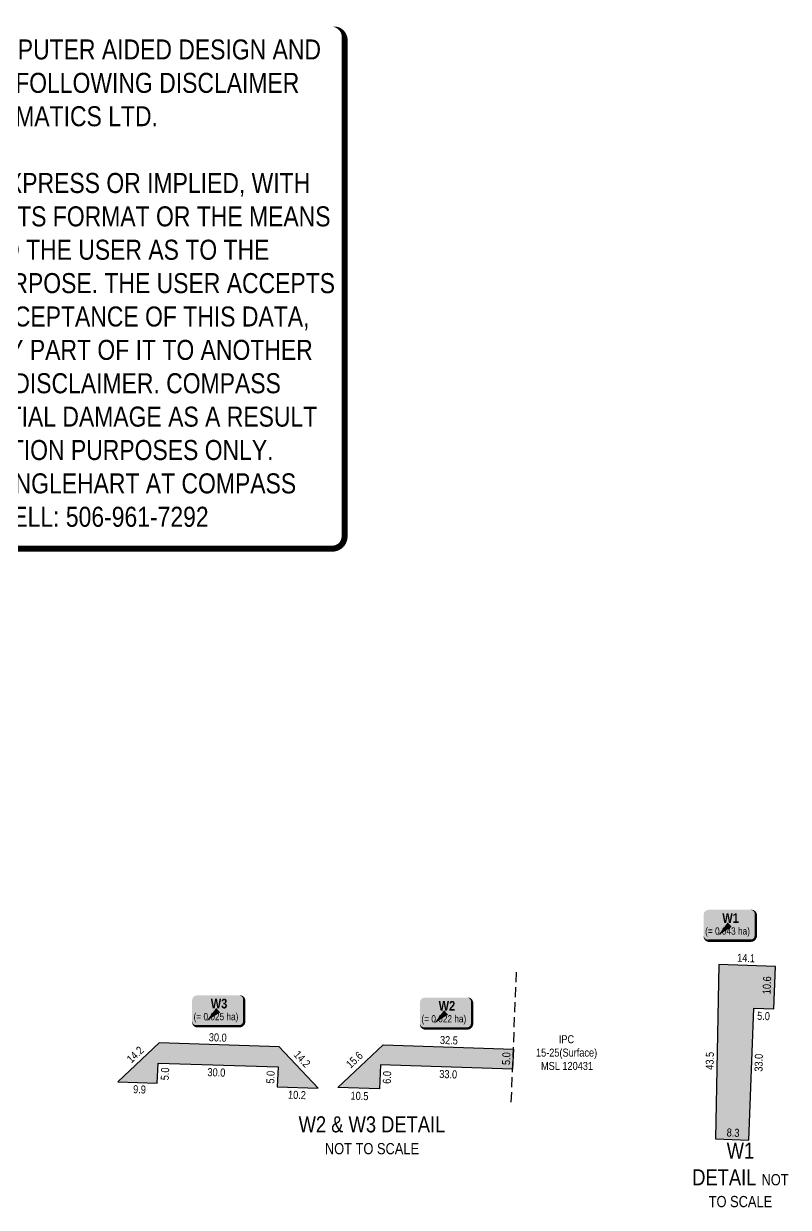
# Model space of a CAD drawing. Extents: x 394645 to 397479, y 6164206 to 6165973.
# Drawn here: x 396524 to 397479, y 6164495 to 6165973 of the extents above; entities that cross this region are included whole.
import ezdxf
from ezdxf.enums import TextEntityAlignment as Align

# ---------------------------------------------------------------- set-up
doc = ezdxf.new("R2010")
doc.units = 0
doc.header["$LTSCALE"] = 5
doc.linetypes.add('foc-ACCESSROAD', pattern=[3.75, 2.5, -1.25])
doc.layers.get('Defpoints').update_dxf_attribs({"color": 9})
for name, color, linetype in [('C-WS', 13, 'foc-ACCESSROAD'), ('DETAIL-T', 7, 'Continuous'), ('P-TEMP-BLOCKS', 250, 'Continuous'), ('P-TEMP-H', 41, 'Continuous'), ('P-TEMP_WORKSPACE', 46, 'Continuous')]:
    doc.layers.add(name, color=color, linetype=linetype)
doc.layers.add('C-WS-T', color=13, linetype='Continuous', lineweight=9)
doc.layers.add('P-TEMP-T', color=46, linetype='Continuous', lineweight=18)
doc.layers.add('DISCLAIMER', color=7, linetype='Continuous', plot=False)
doc.styles.add('80', font='ARIALN.TTF', dxfattribs={"height": 10})
doc.styles.add('80CG', font='ARIALN.TTF', dxfattribs={"height": 10})
doc.styles.add('80L', font='ARIALN.TTF', dxfattribs={"height": 10})
doc.styles.add('BOLD', font='ARIALNB.TTF')
doc.styles.get("Standard").update_dxf_attribs({"font": 'ARIALN.TTF'})

# ---------------------------------------------------------------- blocks, each defined once
blk = doc.blocks.new('*U48')
at = {"true_color": 0xff8aff}
h = blk.add_hatch(color=211, dxfattribs=at)
edge = h.paths.add_edge_path()
edge.add_line((-26.49999999999999, -20), (26.49999999999999, -20))
edge.add_arc((26.49999999999999, -14), 6, 270, 360)
edge.add_line((32.49999999999999, -14), (32.49999999999999, 12.5))
edge.add_arc((26.49999999999999, 12.5), 6, 0, 90)
edge.add_line((26.49999999999999, 18.5), (-26.49999999999999, 18.5))
edge.add_arc((-26.49999999999999, 12.5), 6, 90, 180)
edge.add_line((-32.49999999999999, 12.5), (-32.49999999999999, -14))
edge.add_arc((-26.49999999999999, -14), 6, 180, 270)
at = {"color": 250, "flags": 128}
blk.add_lwpolyline([(-26.49999999999999, -20, 3, 3, 0), (26.49999999999999, -20, 3, 3, 0.414213562373095), (32.49999999999999, -14, 3, 3, 0), (32.49999999999999, 12.5, 3, 0, 0.414213562373095), (26.49999999999999, 18.5, 0, 0, 0), (-26.49999999999999, 18.5, 0, 0, 0.414213562373095), (-32.49999999999999, 12.5, 0, 0, 0), (-32.49999999999999, -14, 0, 3, 0.414213562373095)], format="xyseb", close=True, dxfattribs=at)
at = {"flags": 128}
blk.add_lwpolyline([(-14.6475387684119, -13.6048310286126, 0, 7.5, 0), (-3.398394867633905e-15, 0, 0, 0, 0)], format="xyseb", dxfattribs=at)
at = {"color": 250}
for tag, p, height, style in [('TEMP_AREA_W1_001', (-9.212824010914055, 2.244292974654144), 12, 'BOLD'), ('ENTER_TEXT_001', (-30.65893587994544, -12.47010782646594), 9, '80')]:
    blk.add_attdef(tag, p, '', height=height, dxfattribs=dict(at, style=style))
blk = doc.blocks.new('Disclaimer_Legal')
at = {"layer": 'DISCLAIMER', "color": 254, "flags": 128}
blk.add_lwpolyline([(-3612.859355113964, -1104.601793492536, 37.5, 37.5, 0), (4096.10254652852, -1104.601793492536, 37.5, 37.5, 0.414213562373095), (4171.10254652852, -1029.601793492536, 37.5, 37.5, 0), (4171.10254652852, 2078.694150954953, 37.5, 0, 0.414213562373095), (4096.10254652852, 2153.694150954953, 0, 0, 0), (-3612.859355113964, 2153.694150954953, 0, 0, 0.414213562373095), (-3687.859355113964, 2078.694150954953, 0, 0, 0), (-3687.859355113964, -1029.601793492536, 0, 37.5, 0.414213562373095)], format="xyseb", close=True, dxfattribs=at)
at = {"layer": 'DISCLAIMER', "color": 254, "insert": (241.6215957072782, 533.9211787312088), "char_height": 125, "width": 7717.567617301413, "attachment_point": 5, "style": '80'}
blk.add_mtext('NOTICE TO THE CORPORATION, PERSON &/OR PERSONS REGARDING THIS COMPUTER AIDED DESIGN AND DRAFTING (CADD) FILES. ACCEPTANCE OF THE CADD DATA IS BASED ON THE FOLLOWING DISCLAIMER WHICH COVERS ALL CADD DATA RECIEVED FROM COMPASS GEOMATICS LTD.\\P{\\fArial Narrow|b1|i0|c0|p34;DISCLAIMER}\\PCOMPASS GEOMATICS LTD. MAKES NO REPRESENTATION OR WARRANTIES, EXPRESS OR IMPLIED, WITH RESPECT TO THE REUSE OF THE DATA PROVIDED HEREWITH, REGARDLESS OF ITS FORMAT OR THE MEANS OF ITS TRANSMISSION. THERE IS NO GUARANTEE OR REPRESENTATION TO THE USER AS TO THE ACCURACY, CURRENCY, SUITABILITY OR RELIABILITY OF THIS DATA FOR ANY PURPOSE. THE USER ACCEPTS THE DATA "AS IS", AND ASSUMES ALL RISKS ASSOCIATED WITH ITS USE. BY ACCEPTANCE OF THIS DATA, THE USER AGREES NOT TO TRANSMIT THIS DATA OR PROVIDE ACCESS OR ANY PART OF IT TO ANOTHER PARTY UNLESS THE USER SHALL INCLUDE WITH THE DATA A COPY OF THIS DISCLAIMER. COMPASS GEOMATICS LTD. ASSUMES NO RESPONSIBILITY FOR ACTUAL OR CONSEQUENTIAL DAMAGE AS A RESULT OF ANY USER\'S RELIANCE ON THIS DATA. THIS CADD FILE IS FOR ILLUSTRATION PURPOSES ONLY.\\PIF YOU REQUIRE MORE ACCURATE INFORMATION, PLEASE CONTACT DARCI ANGLEHART AT COMPASS GEOMATICS LTD. VIA EMAIL: darci.anglehart@compassgeomatics.ca OR CELL: 506-961-7292', dxfattribs=at)

msp = doc.modelspace()

# ---------------------------------------------------------------- hatches: boundary and pattern name
at = {"layer": 'P-TEMP-H'}
h = msp.add_hatch(color=256, dxfattribs=at)
h.dxf.hatch_style = 1
h.paths.add_polyline_path([(397462.5559002873, 6164795.638642405), (397392.100558606, 6164798.128274952), (397387.8071860794, 6164580.59234822), (397429.4803118831, 6164578.966862326), (397435.625795282, 6164743.786422913), (397460.5957952817, 6164742.856422876)])
h = msp.add_hatch(color=256, dxfattribs=at)
h.dxf.hatch_style = 1
h.paths.add_polyline_path([(396690.7675055793, 6164650.147605265), (396691.7412272522, 6164675.111241116), (396841.5606045404, 6164670.328017286), (396840.5868828679, 6164645.364381434), (396891.433551455, 6164643.741020013), (396842.9978693211, 6164695.372079168), (396693.0745581514, 6164700.158462996), (396641.4437489811, 6164651.72234528)])
h = msp.add_hatch(color=256, dxfattribs=at)
h.dxf.hatch_style = 1
h.paths.add_polyline_path([(397134.4137156526, 6164667.444402688), (396969.4573653423, 6164672.781641427), (396968.2888993326, 6164642.825278341), (396915.9942291431, 6164644.494869538), (396972.799782728, 6164697.766911565), (397135.3960369387, 6164692.520929421)])

# ---------------------------------------------------------------- linework, layer by layer
at = {"layer": 'C-WS', "flags": 128}
msp.add_lwpolyline([(397132.8019503504, 6164626.290412297), (397139.1863123848, 6164789.291812322)], dxfattribs=at)
at = {"layer": 'P-TEMP_WORKSPACE', "flags": 128}
for points in [[(397462.5559002873, 6164795.638642405), (397392.100558606, 6164798.128274952), (397387.8071860794, 6164580.59234822), (397429.4803118831, 6164578.966862326), (397435.625795282, 6164743.786422913), (397460.5957952817, 6164742.856422876)], [(396690.7675055793, 6164650.147605265), (396691.7412272522, 6164675.111241116), (396841.5606045404, 6164670.328017286), (396840.5868828679, 6164645.364381434), (396891.433551455, 6164643.741020013), (396842.9978693211, 6164695.372079168), (396693.0745581514, 6164700.158462996), (396641.4437489811, 6164651.72234528)], [(397134.4137156526, 6164667.444402688), (396969.4573653423, 6164672.781641427), (396968.2888993326, 6164642.825278341), (396915.9942291431, 6164644.494869538), (396972.799782728, 6164697.766911565), (397135.3960369387, 6164692.520929421)]]:
    msp.add_lwpolyline(points, close=True, dxfattribs=at)

# ---------------------------------------------------------------- block references
at = {"layer": 'Defpoints', "xscale": 0.2, "yscale": 0.2, "zscale": 0.2}
msp.add_blockref('Disclaimer_Legal', (396090.3266051082, 6165538.320777691), dxfattribs=at)
at = {"layer": 'P-TEMP-BLOCKS'}
for p, values in [((397405.5129025047, 6164847.882381008), {'TEMP_AREA_W1_001': 'W1', 'ENTER_TEXT_001': '(= 0.043 ha)'}), ((396766.7317294438, 6164741.051933529), {'TEMP_AREA_W1_001': 'W3', 'ENTER_TEXT_001': '(= 0.025 ha)'}), ((397051.2770135519, 6164738.304435598), {'TEMP_AREA_W1_001': 'W2', 'ENTER_TEXT_001': '(= 0.022 ha)'})]:
    msp.add_blockref('*U48', p, dxfattribs=at).add_auto_attribs(values)

# ---------------------------------------------------------------- texts
at = {"layer": 'C-WS-T', "insert": (397167.1850644015, 6164709.778864149), "char_height": 9.996329999999926, "attachment_point": 1, "style": '80L'}
msp.add_mtext_dynamic_manual_height_columns('\\pi24.90908;IPC\\P\\pi-3.55592;15-25(Surface)\\P\\pi2.68668;MSL 120431', width=67.34241390333042, gutter_width=49.99999999999999, heights=[0], dxfattribs=at)
at = {"layer": 'DETAIL-T', "color": 3, "char_height": 19.99279653999999, "attachment_point": 5, "style": '80CG'}
for s, insert, width in [('W2 & W3 DETAIL \\P{\\H0.7x;NOT TO SCALE}', (396958.799250772, 6164584.764749573), 229.6943209907205), ('W1 DETAIL {\\H0.7x;NOT TO SCALE}', (397418.8965096975, 6164535.353050049), 120.2385331121121)]:
    msp.add_mtext(s, dxfattribs=dict(at, insert=insert, width=width))
at = {"layer": 'P-TEMP-T'}
for s, height, rotation, p in [('14.1', 10, 357.9762200139584, (397425.9816090083, 6164806.212547165)), ('10.6', 10, 87.87325803245463, (397451.9011230051, 6164772.228238491)), ('30.0', 9.99639827, 358.1714219409569, (396766.2360665007, 6164707.011213148)), ('32.5', 9.99639827, 358.1520582470153, (397054.8462316295, 6164703.594019491)), ('14.2', 9.99639827, 43.17142194105318, (396663.0442201671, 6164685.655943495)), ('14.2', 9.99639827, 313.1710264114683, (396871.6110444316, 6164680.045600757)), ('15.6', 9.99639827, 43.16142601250836, (396936.8531972425, 6164679.113964626)), ('5.0', 9.99639827, 87.76627592770717, (397126.4500308995, 6164680.612537389)), ('43.5', 10, 88.8693353011747, (397380.543164161, 6164677.852038481)), ('33.0', 10, 88.8693353011747, (397441.6847642686, 6164675.453833527)), ('5.0', 9.99639827, 87.76627592792204, (396700.289045067, 6164661.577057902)), ('30.0', 9.99639827, 358.1714219409569, (396764.5506743061, 6164663.435657072)), ('5.0', 9.99639827, 87.76627592792204, (396832.0585528552, 6164657.358321809)), ('6.0', 9.99639827, 87.76627592770717, (396977.5438615965, 6164657.117573628)), ('33.0', 9.99639827, 358.1468151519485, (397053.9818994045, 6164661.128546746)), ('9.9', 9.99639827, 358.1713615204287, (396668.5606916827, 6164642.256260604)), ('10.2', 9.99639827, 358.1713615204287, (396865.1684500561, 6164635.261677961)), ('10.5', 9.99639827, 358.1713615159173, (396943.2248641241, 6164634.058091787)), ('8.3', 10, 357.7662752564031, (397409.7353461438, 6164588.179792815))]:
    msp.add_text(s, height=height, rotation=rotation, dxfattribs=at).set_placement(p, align=Align.MIDDLE_CENTER)
at = {"layer": 'P-TEMP-T', "style": '80L'}
msp.add_text('5.0', height=9.996398269999998, rotation=357.8670440862268, dxfattribs=at).set_placement((397447.7573431797, 6164733.831424366), align=Align.MIDDLE)

doc.saveas('drawing.dxf')
